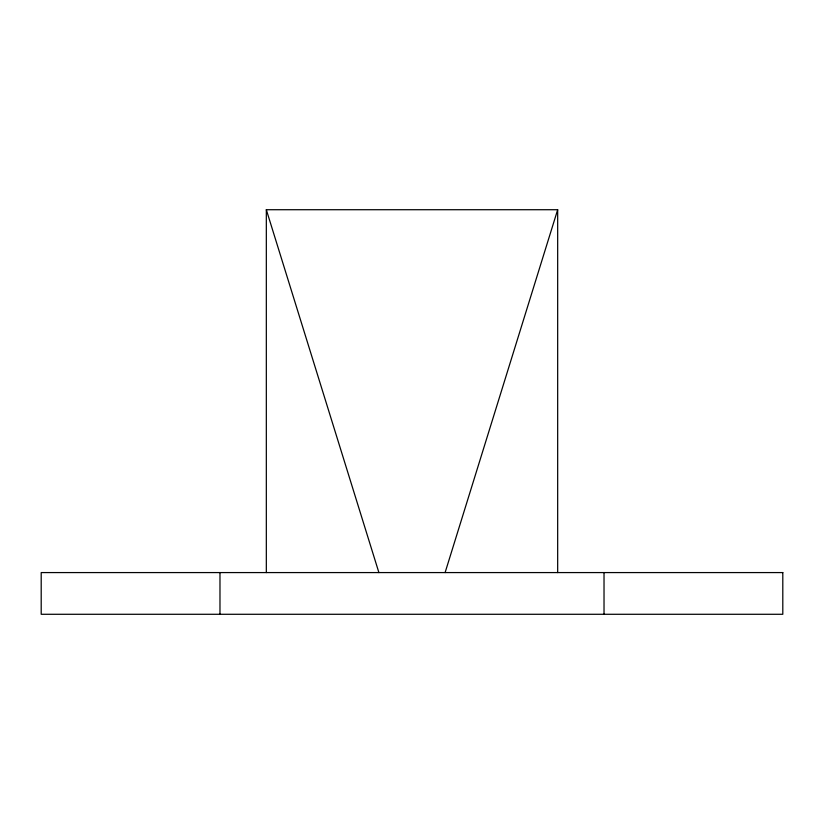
<?xml version="1.0" encoding="UTF-8"?>
<svg xmlns="http://www.w3.org/2000/svg" width="824" height="824" viewBox="0 0 824 824"><rect width="100%" height="100%" fill="white"/><g stroke="black" fill="none" stroke-linecap="round" stroke-linejoin="round"><path stroke-width="1.24" d="M445.104 572.577L557.673 209.718L266.327 209.718L266.327 572.577M266.327 209.718L378.896 572.577M604.023 572.577L604.023 614.282M557.673 209.718L557.673 572.577M219.977 572.577L219.977 614.282M782.8 572.577L41.2 572.577L41.2 614.282L782.8 614.282L782.8 572.577"/></g></svg>
